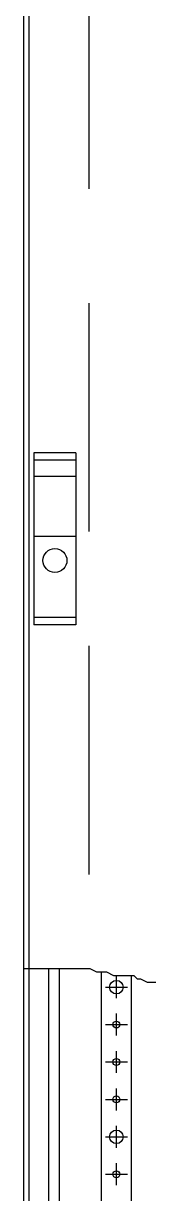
# Model space of a CAD drawing. Header units: inches. Extents: x -1220 to 2144, y -720 to 1656.
# Drawn here: x 847 to 931, y 95 to 876 of the extents above; entities that cross this region are included whole.
import ezdxf

# ---------------------------------------------------------------- set-up
doc = ezdxf.new("R2010")
doc.units = ezdxf.units.IN
doc.header["$LTSCALE"] = 12
doc.linetypes.add('CENTER', pattern=[2, 1.25, -0.25, 0.25, -0.25])
doc.linetypes.add('DASHED', pattern=[0.75, 0.5, -0.25])
doc.layers.add('PSYMS', color=7, linetype='Continuous')

# ---------------------------------------------------------------- blocks, each defined once
blk = doc.blocks.new('5084600')
for p, q in [((0.118, 70.681), (0.118, 0.924)), ((-0.02, 69.98), (-0.02, 0.567)), ((1.356, 38.042), (0.255, 38.042)), ((0.255, 38.042), (0.255, 33.523)), ((1.356, 37.846), (0.255, 37.846)), ((1.356, 38.042), (1.356, 33.523)), ((1.356, 37.414), (0.255, 37.414)), ((1.356, 35.842), (0.255, 35.842)), ((1.356, 33.719), (0.255, 33.719)), ((1.356, 33.523), (0.255, 33.523)), ((-0.02, 24.499), (1.717, 24.499)), ((0.648, 9.589), (0.648, 24.499)), ((0.924, 9.589), (0.924, 24.499)), ((1.717, 24.499), (1.895, 24.411)), ((1.895, 24.411), (2.161, 24.411)), ((2.024, 3.773), (2.024, 24.411)), ((2.161, 24.411), (2.339, 24.322)), ((2.339, 24.322), (2.872, 24.322)), ((2.81, 2.987), (2.81, 24.322)), ((2.872, 24.322), (2.96, 24.233)), ((2.96, 24.233), (3.049, 24.233)), ((3.049, 24.233), (3.227, 24.144)), ((3.227, 24.144), (4.026, 24.144))]:
    blk.add_line(p, q)
at = {"linetype": 'DASHED'}
blk.add_line((1.69, 68.972), (1.69, 24.499), dxfattribs=at)
at = {"linetype": 'CENTER'}
for p, q in [((2.417, 23.725), (2.417, 24.299)), ((2.13, 24.012), (2.704, 24.012)), ((2.417, 22.743), (2.417, 23.317)), ((2.13, 23.03), (2.704, 23.03)), ((2.417, 21.76), (2.417, 22.334)), ((2.13, 22.047), (2.704, 22.047)), ((2.417, 20.778), (2.417, 21.352)), ((2.13, 21.065), (2.704, 21.065)), ((2.417, 19.795), (2.417, 20.369)), ((2.13, 20.082), (2.704, 20.082)), ((2.417, 18.813), (2.417, 19.387)), ((2.13, 19.1), (2.704, 19.1))]:
    blk.add_line(p, q, dxfattribs=at)
for centre, radius in [((0.806, 35.213), 0.314), ((2.417, 24.012), 0.177), ((2.417, 23.03), 0.0904), ((2.417, 22.047), 0.0904), ((2.417, 21.065), 0.0904), ((2.417, 20.082), 0.177), ((2.417, 19.1), 0.0904)]:
    blk.add_circle(centre, radius)

msp = doc.modelspace()

# ---------------------------------------------------------------- block references
at = {"layer": 'PSYMS', "xscale": 25.39999999999964, "yscale": 25.39999999999964, "zscale": 25.39999999999964}
msp.add_blockref('5084600', (847.89, -376.89), dxfattribs=at)

doc.saveas('drawing.dxf')
